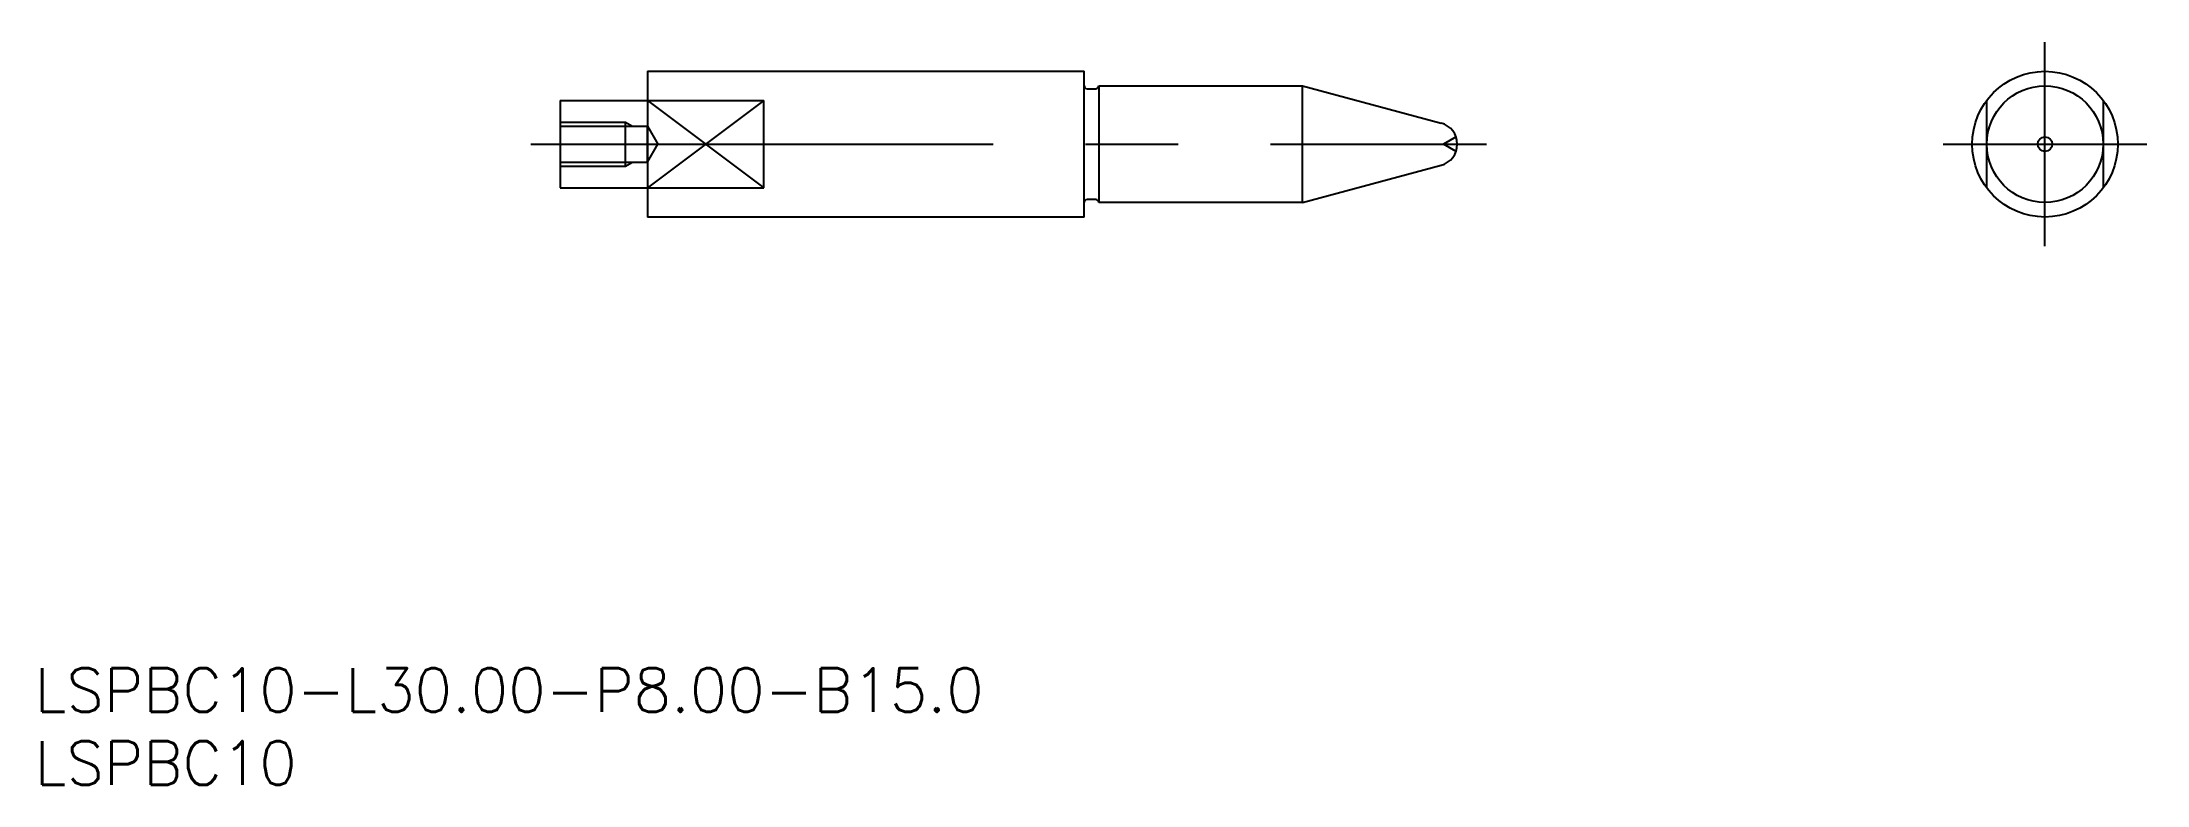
# Model space of a CAD drawing. Extents: x -138 to 7, y -44 to 7.
import ezdxf

# ---------------------------------------------------------------- set-up
doc = ezdxf.new("R2010")
doc.units = 0
doc.linetypes.add('CENTER', pattern=[50.8, 31.75, -6.35, 6.35, -6.35])
doc.linetypes.add('DASHED', pattern=[19.05, 12.7, -6.35])
doc.layers.get('0').update_dxf_attribs({"linetype": 'CONTINUOUS'})
doc.layers.add('CENTER', color=1, linetype='CENTER')
doc.styles.get("Standard").update_dxf_attribs({"font": 'txt.shx', "height": 3, "bigfont": 'bigfont.shx'})

msp = doc.modelspace()

# ---------------------------------------------------------------- linework, layer by layer
at = {"color": 7, "linetype": 'CONTINUOUS'}
for p, q in [((-96, 5), (-96, -5)), ((-96, 5), (-66, 5)), ((-66, -5), (-66, 5)), ((-102, 3), (-102, -3)), ((-102, 3), (-88, 3)), ((-88, -3), (-88, 3)), ((-65.8, 3.8), (-65.2, 3.8)), ((-65, 4), (-51, 4)), ((-65, 4), (-65, -4)), ((-51, -4), (-51, 4)), ((-51, 4), (-41.48, 1.45)), ((-51, -4), (-41.48, -1.45)), ((-102, -3), (-88, -3)), ((-65.2, -3.8), (-65.8, -3.8)), ((-51, -4), (-65, -4)), ((-66, -5), (-96, -5))]:
    msp.add_line(p, q, dxfattribs=at)
at = {"color": 3, "linetype": 'CONTINUOUS'}
for p, q in [((-96, 3), (-88, -3)), ((-88, 3), (-96, -3))]:
    msp.add_line(p, q, dxfattribs=at)
at = {"color": 3, "linetype": 'DASHED'}
for p, q in [((-4, -3), (-4, 3)), ((4, 3), (4, -3)), ((-102, 1.5), (-97.5, 1.5)), ((-97.5, 1.5), (-97.03, 1.23)), ((-97.5, -1.5), (-97.5, 1.5)), ((-102, 1.23), (-96, 1.23)), ((-96, -1.23), (-96, 1.23)), ((-96, 1.23), (-95.29, 0)), ((-96, -1.23), (-95.29, 0)), ((-40.45, 0.5), (-41.32, 0)), ((-40.45, -0.5), (-41.32, 0)), ((-102, -1.23), (-96, -1.23)), ((-97.5, -1.5), (-97.03, -1.23)), ((-102, -1.5), (-97.5, -1.5))]:
    msp.add_line(p, q, dxfattribs=at)
at = {"color": 7, "linetype": 'CONTINUOUS'}
for radius in [5, 4, 0.5]:
    msp.add_circle((0, 0), radius, dxfattribs=at)
for centre, radius, start, end in [((-65.8, 4), 0.2, 180, 270), ((-65.2, 4), 0.2, 270, 0), ((-41.87, 0), 1.5, 285, 75), ((-65.8, -4), 0.2, 90, 180), ((-65.2, -4), 0.2, 0, 90)]:
    msp.add_arc(centre, radius, start, end, dxfattribs=at)
at = {"layer": 'CENTER', "color": 1, "linetype": 'CENTER'}
for p, q in [((0, -7), (0, 7)), ((-104, 0), (-38.37, 0)), ((-7, 0), (7, 0))]:
    msp.add_line(p, q, dxfattribs=at)

# ---------------------------------------------------------------- texts
at = {"color": 7, "linetype": 'CONTINUOUS'}
for s, p in [('LSPBC10-L30.00-P8.00-B15.0', (-138.09, -38.96)), ('LSPBC10', (-138.09, -43.96))]:
    msp.add_text(s, height=3, dxfattribs=at).set_placement(p)

doc.saveas('drawing.dxf')
